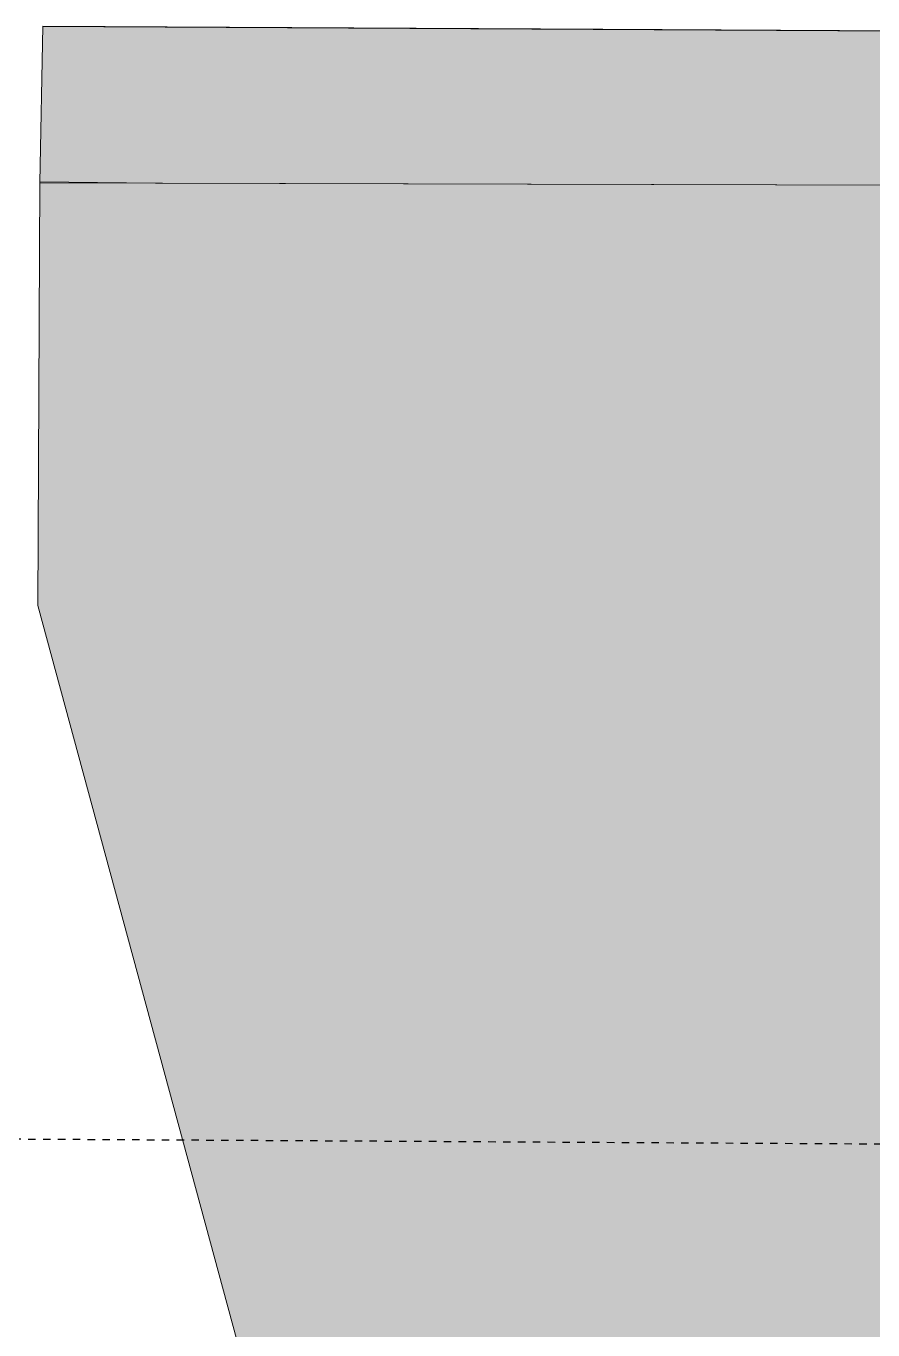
# Model space of a CAD drawing. Header units: metres. Extents: x -3 to 171, y -23 to 41.
# Drawn here: x 121.62 to 133.03, y 17.95 to 35.53 of the extents above; entities that cross this region are included whole.
import ezdxf

# ---------------------------------------------------------------- set-up
doc = ezdxf.new("R2010")
doc.units = ezdxf.units.M
doc.header["$MEASUREMENT"] = 0
doc.linetypes.add('Baufluchtlinie', pattern=[0.013, 0.008, -0.005])
doc.layers.add('725 Nachbarbebauung', color=7, linetype='Continuous')
doc.layers.add('Neubau_840 Baulinien', color=7, linetype='Continuous')

# ---------------------------------------------------------------- blocks, each defined once
blk = doc.blocks.new('Decke_2_2', base_point=(121.842, 35.526))
at = {"layer": '725 Nachbarbebauung', "linetype": 'Continuous', "lineweight": 0, "true_color": 0x1f1f1f}
blk.add_hatch(color=250, dxfattribs=at).paths.add_polyline_path([(121.842, 35.526), (121.802, 33.414), (133.389, 33.382), (133.379, 35.46), (129.392, 35.483)])
at = {"layer": '725 Nachbarbebauung', "color": 8, "linetype": 'Continuous', "lineweight": 13, "flags": 128}
blk.add_lwpolyline([(121.842, 35.526), (121.802, 33.414), (133.389, 33.382), (133.379, 35.46), (129.392, 35.483)], close=True, dxfattribs=at)
blk = doc.blocks.new('Decke_4_2', base_point=(121.777, 27.716))
at = {"layer": '725 Nachbarbebauung', "linetype": 'Continuous', "lineweight": 0, "true_color": 0x1f1f1f}
blk.add_hatch(color=250, dxfattribs=at).paths.add_polyline_path([(121.777, 27.716), (125.924, 12.41), (126.649, 12.392), (133.253, 12.241), (133.438, 12.24), (133.432, 21.265), (133.436, 23.257), (133.389, 33.382), (123.36, 33.409), (121.802, 33.428)])
at = {"layer": '725 Nachbarbebauung', "color": 8, "linetype": 'Continuous', "lineweight": 13, "flags": 128}
blk.add_lwpolyline([(121.777, 27.716), (125.924, 12.41), (126.649, 12.392), (133.253, 12.241), (133.438, 12.24), (133.432, 21.265), (133.436, 23.257), (133.389, 33.382), (123.36, 33.409), (121.802, 33.428)], close=True, dxfattribs=at)

msp = doc.modelspace()

# ---------------------------------------------------------------- linework, layer by layer
at = {"layer": 'Neubau_840 Baulinien', "color": 1, "linetype": 'Continuous', "lineweight": 25, "true_color": 0xfb0106}
msp.add_lwpolyline([(121.842, 35.526), (133.379, 35.46), (152.364, 35.46), (171.355, 35.444)], dxfattribs=at)
at = {"layer": 'Neubau_840 Baulinien', "color": 1, "linetype": 'Baufluchtlinie', "lineweight": 25, "true_color": 0xfb0106}
msp.add_lwpolyline([(115.647, 20.561), (133.379, 20.46), (152.367, 20.46), (171.355, 20.444)], dxfattribs=at)

# ---------------------------------------------------------------- block references
at = {"layer": '725 Nachbarbebauung', "color": 8, "linetype": 'Continuous', "lineweight": 13}
for name, p in [('Decke_2_2', (121.842, 35.526)), ('Decke_4_2', (121.777, 27.716))]:
    msp.add_blockref(name, p, dxfattribs=at)

doc.saveas('drawing.dxf')
